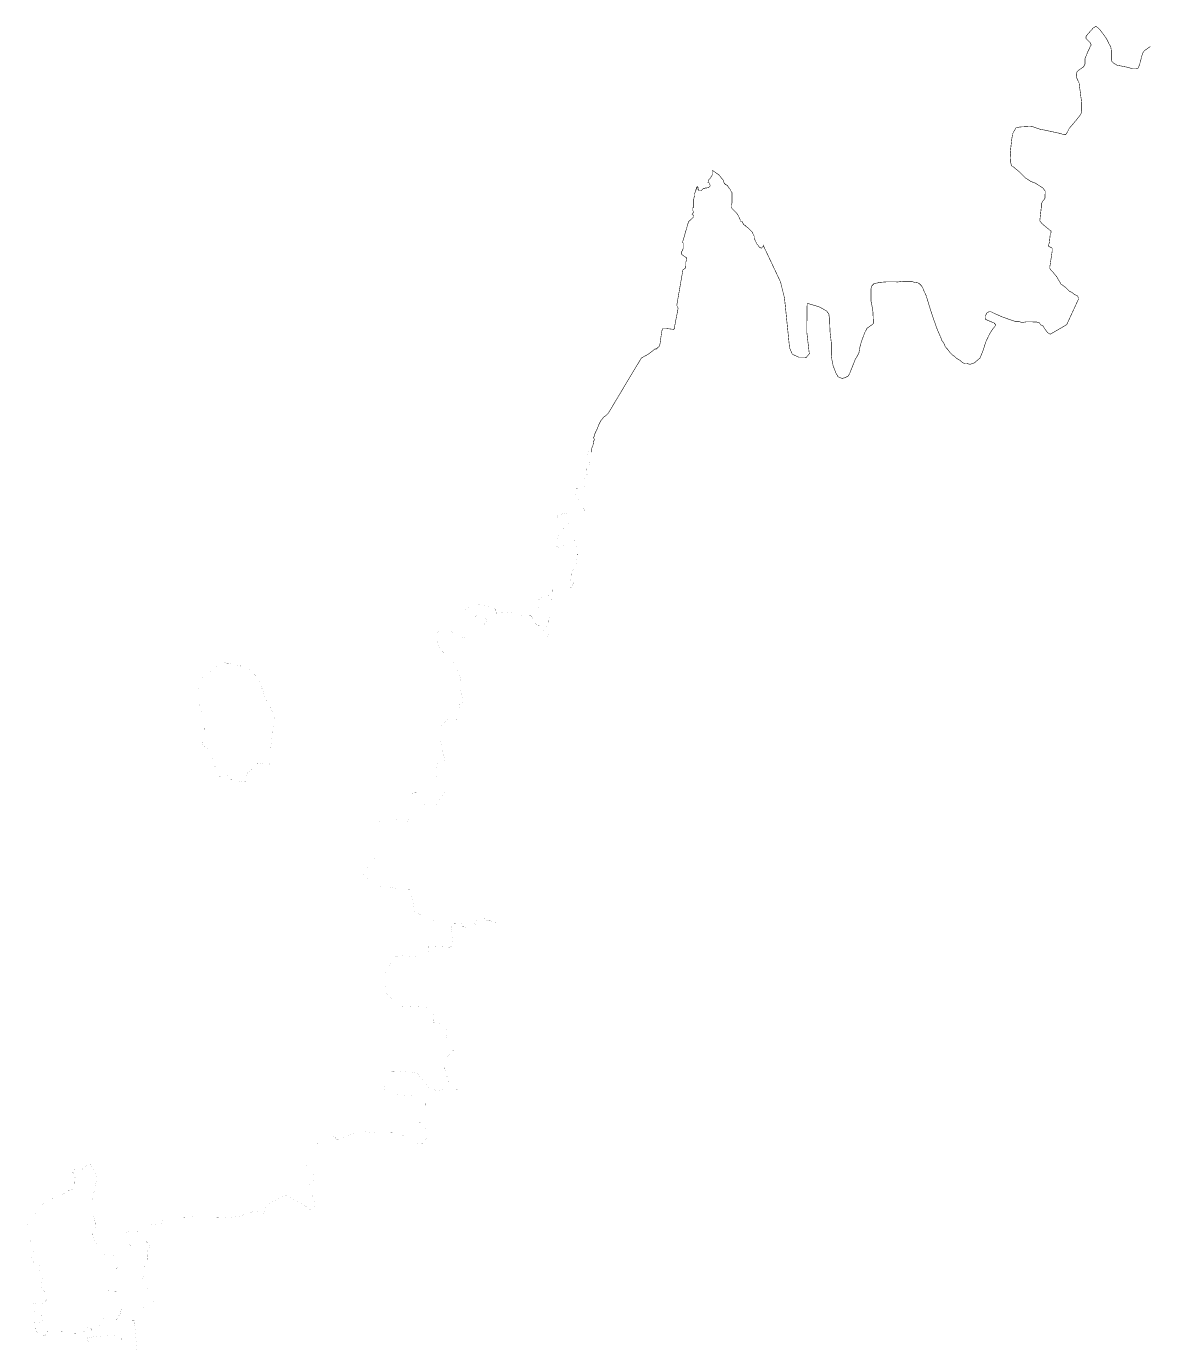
# Model space of a CAD drawing. Header units: metres. Extents: x 264643 to 276801, y 2090546 to 2143845.
# Drawn here: x 270354 to 276668, y 2124870 to 2132264 of the extents above; entities that cross this region are included whole.
import ezdxf

# ---------------------------------------------------------------- set-up
doc = ezdxf.new("R2010")
doc.units = ezdxf.units.M
doc.layers.add('HAZARDS LINE', color=1, linetype='Continuous')

msp = doc.modelspace()

# ---------------------------------------------------------------- linework, layer by layer
at = {"layer": 'HAZARDS LINE', "lineweight": 0, "const_width": 2.98}
msp.add_lwpolyline([(273526, 2129871.5), (273526.9, 2129879.4), (273531.1, 2129899.3), (273535.2, 2129907.2), (273539.5, 2129927), (273539.6, 2129935), (273543.6, 2129938.9), (273543.6, 2129942.9), (273539.8, 2129954.9), (273543.9, 2129962.8), (273548.1, 2129978.6), (273556.2, 2129994.5), (273564.4, 2130014.2), (273568.6, 2130026.1), (273580.8, 2130049.8), (273584.8, 2130053.8), (273597, 2130069.5), (273609, 2130077.3), (273621.1, 2130089.1), (273633.3, 2130108.9), (273739, 2130286.5), (273808.1, 2130401), (273844.1, 2130420.5), (273860.2, 2130432.2), (273884.3, 2130451.8), (273892.3, 2130451.7), (273908.4, 2130467.4), (273912.5, 2130479.3), (273921.3, 2130542.8), (273925.5, 2130562.7), (273929.6, 2130566.6), (273949.4, 2130566.3), (273989.2, 2130561.9), (273993.2, 2130565.8), (273993.2, 2130569.8), (274006, 2130637.2), (274014.6, 2130680.9), (274006.8, 2130696.9), (274041.2, 2130895.4), (274057.2, 2130907.1), (274057.6, 2130939), (274061.8, 2130950.9), (274061.9, 2130962.8), (274058, 2130966.8), (274050.1, 2130970.9), (274034.3, 2130983), (274034.5, 2130999), (274038.6, 2131002.9), (274038.6, 2131006.9), (274042.7, 2131014.8), (274043.1, 2131046.6), (274039.2, 2131050.6), (274072.5, 2131165.6), (274076.5, 2131169.5), (274076.6, 2131173.5), (274080.5, 2131173.4), (274092.6, 2131185.2), (274096.6, 2131189.1), (274100.7, 2131193.1), (274100.8, 2131201), (274096.9, 2131205.1), (274096.9, 2131209), (274092.9, 2131209.1), (274097, 2131213), (274101, 2131220.9), (274101.1, 2131224.9), (274097.2, 2131228.9), (274097.4, 2131244.8), (274101.4, 2131248.8), (274102, 2131292.5), (274106.2, 2131312.4), (274106.3, 2131324.3), (274110.4, 2131332.2), (274110.5, 2131336.2), (274114.5, 2131344.1), (274114.6, 2131348.1), (274118.6, 2131352), (274118.7, 2131359.9), (274122.8, 2131363.9), (274122.7, 2131359.9), (274126.7, 2131359.8), (274126.5, 2131347.9), (274130.5, 2131343.9), (274130.4, 2131339.9), (274142.3, 2131339.8), (274154.4, 2131351.5), (274158.4, 2131351.5), (274166.4, 2131355.4), (274174.4, 2131355.3), (274182.4, 2131359.1), (274186.3, 2131359.1), (274190.4, 2131363), (274194.4, 2131366.9), (274194.5, 2131370.9), (274186.7, 2131386.9), (274182.7, 2131387), (274182.8, 2131391), (274186.9, 2131402.8), (274190.9, 2131406.8), (274195, 2131410.7), (274207.1, 2131430.4), (274207.5, 2131454.3), (274242.9, 2131430), (274262.5, 2131405.9), (274266.5, 2131401.8), (274270.3, 2131389.8), (274274.2, 2131381.8), (274282, 2131373.8), (274286, 2131373.7), (274289.9, 2131369.7), (274293.8, 2131365.7), (274301.6, 2131353.6), (274305.6, 2131349.6), (274313.3, 2131333.6), (274317.2, 2131329.6), (274316.5, 2131269.9), (274312.4, 2131262), (274312.3, 2131250), (274316.1, 2131242), (274331.8, 2131225.9), (274339.7, 2131217.9), (274343.6, 2131213.8), (274351.4, 2131201.8), (274363, 2131177.8), (274362.9, 2131169.8), (274370.9, 2131169.7), (274374.8, 2131165.7), (274382.6, 2131149.7), (274390.5, 2131145.6), (274394.4, 2131141.6), (274414.1, 2131125.4), (274421.9, 2131117.3), (274425.9, 2131113.3), (274429.8, 2131109.3), (274433.7, 2131101.3), (274437.5, 2131093.3), (274441.4, 2131085.3), (274441.3, 2131073.3), (274449, 2131057.3), (274452.9, 2131049.3), (274456.8, 2131041.3), (274460.7, 2131037.3), (274472.4, 2131021.2), (274476.4, 2131021.1), (274480.3, 2131017.1), (274484.4, 2131021), (274492.4, 2131028.9), (274492.5, 2131032.9), (274508, 2131000.8), (274589.3, 2130828.7), (274612, 2130736.9), (274640.3, 2130458), (274655.7, 2130422), (274691.3, 2130405.7), (274735.1, 2130405.1), (274751.2, 2130424.8), (274736.9, 2130548.3), (274738.9, 2130703.5), (274742.9, 2130707.4), (274770.6, 2130699.1), (274810.3, 2130686.6), (274845.8, 2130666.3), (274853.7, 2130658.2), (274861.5, 2130646.2), (274861.4, 2130638.2), (274865.2, 2130626.2), (274865, 2130614.3), (274868.1, 2130542.7), (274875.3, 2130482.9), (274874.5, 2130423.2), (274878.1, 2130391.3), (274881.8, 2130371.4), (274885.6, 2130355.4), (274893.3, 2130335.4), (274901, 2130315.4), (274908.8, 2130303.4), (274912.7, 2130295.4), (274920.6, 2130291.3), (274932.5, 2130287.2), (274940.4, 2130287.1), (274952.4, 2130290.9), (274968.4, 2130298.7), (274976.5, 2130310.5), (275009.4, 2130393.6), (275021.6, 2130413.4), (275029.8, 2130429.2), (275034.1, 2130457), (275042.5, 2130488.7), (275050.7, 2130512.5), (275063.1, 2130544.1), (275075.3, 2130567.9), (275091.4, 2130579.6), (275103.4, 2130587.4), (275111.4, 2130595.2), (275108.3, 2130662.9), (275100.9, 2130706.8), (275097.2, 2130722.7), (275098, 2130790.4), (275102.2, 2130806.2), (275114.3, 2130818), (275146.2, 2130825.6), (275190, 2130829), (275249.7, 2130828.2), (275281.6, 2130831.8), (275329.3, 2130831.2), (275337.2, 2130827.1), (275361, 2130822.8), (275368.9, 2130818.7), (275380.7, 2130806.7), (275388.5, 2130794.6), (275396.2, 2130774.6), (275407.8, 2130750.6), (275434.5, 2130662.7), (275438.4, 2130650.7), (275469.1, 2130562.8), (275488.4, 2130518.8), (275496.1, 2130498.8), (275507.8, 2130482.7), (275515.5, 2130462.7), (275527.3, 2130450.7), (275539, 2130434.6), (275554.7, 2130418.5), (275566.6, 2130410.4), (275578.4, 2130398.3), (275594.2, 2130390.1), (275613.8, 2130374), (275625.7, 2130369.8), (275637.7, 2130369.7), (275653.5, 2130365.5), (275677.5, 2130373.1), (275709.7, 2130400.6), (275726.1, 2130440.2), (275742.7, 2130491.7), (275763.1, 2130535.2), (275783.4, 2130566.7), (275791.5, 2130574.6), (275795.5, 2130582.5), (275795.6, 2130590.5), (275787.8, 2130598.5), (275756.1, 2130610.9), (275740.3, 2130619), (275740.6, 2130638.9), (275748.7, 2130654.7), (275756.7, 2130658.6), (275760.8, 2130662.5), (275768.7, 2130662.4), (275792.4, 2130650.2), (275839.9, 2130629.7), (275911.2, 2130604.9), (275931.1, 2130604.6), (275946.9, 2130600.5), (275970.8, 2130604.1), (276026.5, 2130603.4), (276042.4, 2130599.2), (276050.2, 2130587.2), (276062.1, 2130583.1), (276077.7, 2130559), (276089.4, 2130542.9), (276097.3, 2130538.9), (276105.2, 2130534.8), (276185.4, 2130581.5), (276197.4, 2130589.3), (276230.2, 2130660.5), (276262.9, 2130731.7), (276263, 2130739.7), (276255.2, 2130751.7), (276243.3, 2130755.8), (276227.6, 2130768), (276211.7, 2130776.1), (276192.1, 2130796.3), (276164.5, 2130816.5), (276141.2, 2130856.6), (276121.6, 2130880.7), (276105.9, 2130896.8), (276102, 2130904.8), (276102.1, 2130912.8), (276115.2, 2131000.2), (276115.4, 2131016.1), (276111.4, 2131020.1), (276103.5, 2131024.2), (276095.6, 2131028.3), (276095.7, 2131036.2), (276099.9, 2131052.1), (276104.4, 2131095.8), (276108.5, 2131103.7), (276108.7, 2131115.6), (276100.8, 2131119.7), (276057.5, 2131156.1), (276045.7, 2131172.1), (276054.7, 2131251.6), (276054.9, 2131267.5), (276059, 2131275.4), (276059.1, 2131279.4), (276067.1, 2131287.3), (276075.2, 2131299.1), (276075.7, 2131338.9), (276064, 2131354.9), (276020.6, 2131383.3), (275996.8, 2131391.6), (275985, 2131399.7), (275965.3, 2131411.9), (275949.6, 2131428), (275933.9, 2131444.1), (275894.5, 2131476.5), (275886.6, 2131480.6), (275882.8, 2131496.5), (275879.6, 2131552.3), (275888.5, 2131631.7), (275892.9, 2131659.5), (275901, 2131675.3), (275913.2, 2131695.1), (275937.1, 2131698.7), (276000.8, 2131701.9), (276048.3, 2131685.4), (276072.2, 2131681.1), (276151.5, 2131664.2), (276167.4, 2131660), (276175.3, 2131655.9), (276191.2, 2131655.7), (276199.3, 2131667.5), (276211.5, 2131691.3), (276251.9, 2131738.5), (276276.2, 2131770), (276280.4, 2131785.9), (276281, 2131833.6), (276270.1, 2131917.3), (276266.5, 2131945.2), (276254.9, 2131969.2), (276251.1, 2131985.2), (276251.2, 2131997.1), (276255.4, 2132009), (276263.4, 2132016.9), (276291.5, 2132036.4), (276299.7, 2132052.2), (276300.1, 2132084), (276316.5, 2132123.6), (276324.7, 2132139.4), (276328.8, 2132151.3), (276332.8, 2132155.2), (276332.9, 2132163.2), (276329.1, 2132171.2), (276325.1, 2132175.2), (276305.5, 2132195.4), (276305.6, 2132207.3), (276317.8, 2132223.1), (276346, 2132254.5), (276358.1, 2132262.3), (276362, 2132262.3), (276370, 2132258.2), (276385.7, 2132242.1), (276420.8, 2132193.9), (276436.3, 2132161.9), (276444.1, 2132149.8), (276447.8, 2132125.9), (276447.2, 2132074.2), (276451, 2132066.2), (276458.9, 2132058.1), (276478.6, 2132045.9), (276542.1, 2132033.2), (276565.9, 2132024.9), (276585.8, 2132024.7), (276597.7, 2132028.5), (276606, 2132048.3), (276622.7, 2132111.7), (276630.8, 2132123.6), (276638.8, 2132131.4), (276650.9, 2132139.2), (276666.9, 2132150.9)], dxfattribs=at)
at = {"layer": 'HAZARDS LINE', "lineweight": 18, "const_width": 0.134}
for points in [[(270979.8, 2124763.5), (270962.9, 2124970.8), (270963, 2124978.8), (270963.2, 2124986.7), (270963.2, 2124990.7), (270959.3, 2124994.8), (270951.3, 2124994.9), (270947.3, 2124994.9), (270947.5, 2125002.9), (270947.6, 2125010.9), (270947.8, 2125022.8), (270947.9, 2125030.8), (270951.9, 2125030.7), (270955.9, 2125034.6), (270955.8, 2125030.7), (270959.8, 2125030.6), (270963.8, 2125030.5), (270980, 2125046.2), (271000.1, 2125061.9), (271008.1, 2125065.7), (271012.1, 2125069.7), (271020.1, 2125069.5), (271024.1, 2125069.5), (271032, 2125065.4), (271048, 2125069.1), (271060, 2125072.9), (271064, 2125076.9), (271068, 2125076.8), (271072.2, 2125088.7), (271072.2, 2125092.7), (271064.7, 2125120.7), (271060.9, 2125132.7), (271057, 2125144.7), (271053.2, 2125156.7), (271049.3, 2125160.7), (271045.5, 2125168.7), (271037.5, 2125172.8), (271025.7, 2125181), (271017.8, 2125185.1), (271009.9, 2125189.2), (271005.9, 2125189.2), (271002, 2125193.3), (271002.1, 2125197.3), (271006.3, 2125217.1), (271010.8, 2125248.9), (271015.2, 2125280.7), (271015.4, 2125292.6), (271019.5, 2125300.5), (271023.5, 2125304.5), (271031.5, 2125304.4), (271031.6, 2125308.3), (271035.6, 2125312.3), (271036, 2125336.1), (271036.2, 2125352.1), (271032.3, 2125360.1), (271032.6, 2125376), (271036.7, 2125387.9), (271040.9, 2125399.8), (271045, 2125407.7), (271045, 2125411.7), (271041.2, 2125423.7), (271033.4, 2125431.8), (271025.5, 2125439.8), (271021.5, 2125439.9), (271017.6, 2125440), (271013.6, 2125440), (271005.5, 2125432.2), (270989.5, 2125424.4), (270977.4, 2125416.7), (270965.4, 2125412.8), (270953.4, 2125409), (270949.4, 2125409.1), (270945.4, 2125409.2), (270937.6, 2125417.2), (270925.8, 2125425.4), (270921.8, 2125429.4), (270910, 2125437.6), (270906.1, 2125441.6), (270902.2, 2125445.6), (270898.4, 2125457.6), (270898.5, 2125465.6), (270898.7, 2125481.5), (270902.8, 2125485.4), (270902.8, 2125489.4), (270910.8, 2125489.3), (270926.8, 2125493.1), (271010.4, 2125495.8), (271022.4, 2125495.6), (271034.4, 2125499.5), (271042.3, 2125499.3), (271046.4, 2125503.3), (271050.3, 2125503.2), (271050.5, 2125511.2), (271058.8, 2125534.9), (271062.8, 2125534.9), (271118.5, 2125538), (271122.5, 2125538), (271119, 2125569.9), (271119.1, 2125573.9), (271127, 2125573.8), (271146.9, 2125573.5), (271266.4, 2125575.7), (271318.2, 2125578.9), (271338.1, 2125578.6), (271358.1, 2125578.4), (271385.9, 2125577.9), (271409.7, 2125573.6), (271433.6, 2125573.3), (271465.5, 2125572.8), (271517.3, 2125576), (271557.2, 2125579.4), (271561.2, 2125583.4), (271569.2, 2125587.2), (271573.3, 2125591.1), (271581.3, 2125595), (271593.3, 2125598.8), (271617.2, 2125602.4), (271629.2, 2125606.3), (271645.2, 2125606), (271653.1, 2125605.9), (271657, 2125601.9), (271657, 2125597.9), (271660.9, 2125593.8), (271664.8, 2125589.8), (271668.7, 2125581.8), (271672.6, 2125577.7), (271676.5, 2125573.7), (271680.5, 2125573.6), (271680.6, 2125577.6), (271684.7, 2125585.5), (271693.2, 2125621.2), (271697.3, 2125629.2), (271705.4, 2125641), (271713.5, 2125648.8), (271797.8, 2125695.4), (271805.7, 2125695.3), (271813.8, 2125699.1), (271817.7, 2125699.1), (271821.7, 2125699), (271825.6, 2125695), (271833.5, 2125686.9), (271900.6, 2125650.1), (271912.5, 2125641.9), (271924.3, 2125633.8), (271932.2, 2125629.7), (271940, 2125621.6), (271951.9, 2125617.5), (271955.9, 2125617.4), (271968, 2125629.2), (271980.2, 2125644.9), (271980.3, 2125648.9), (271961, 2125693), (271937.8, 2125741.1), (271933.9, 2125745.2), (271937.9, 2125749.1), (271974.4, 2125792.4), (271974.5, 2125796.4), (271966.7, 2125812.4), (271959.1, 2125836.4), (271947.3, 2125848.5), (271935.5, 2125856.7), (271931.6, 2125860.7), (271927.7, 2125864.7), (271919.9, 2125876.8), (271920.1, 2125892.7), (271920.4, 2125912.6), (271924.5, 2125920.5), (271928.6, 2125928.4), (271969, 2125967.7), (272009.4, 2126010.9), (272013.5, 2126014.8), (272021.5, 2126018.7), (272025.5, 2126022.6), (272033.6, 2126030.5), (272045.6, 2126034.3), (272049.6, 2126034.2), (272057.6, 2126038.1), (272061.6, 2126038), (272069.6, 2126037.9), (272073.5, 2126033.9), (272077.4, 2126029.8), (272081.4, 2126029.8), (272089.2, 2126021.7), (272093.2, 2126017.6), (272097, 2126009.6), (272105, 2126009.5), (272125.1, 2126021.2), (272145, 2126024.8), (272157.1, 2126032.6), (272169.1, 2126036.4), (272189.1, 2126044.1), (272197.1, 2126048), (272213.1, 2126051.7), (272221.1, 2126055.6), (272237.1, 2126055.4), (272249, 2126055.2), (272316.6, 2126050.2), (272368.4, 2126049.5), (272372.4, 2126049.4), (272384.3, 2126049.2), (272432.1, 2126048.5), (272440, 2126048.4), (272444, 2126044.4), (272467.7, 2126036.1), (272507.3, 2126015.6), (272550.6, 2125987.1), (272554.6, 2125983), (272562.5, 2125982.9), (272566.5, 2125982.8), (272574.5, 2125986.7), (272582.6, 2125994.6), (272607, 2126030), (272611.1, 2126034), (272615.2, 2126041.9), (272615.2, 2126045.9), (272615.3, 2126053.8), (272615.4, 2126057.8), (272603.6, 2126069.9), (272580, 2126090.2), (272560.4, 2126110.4), (272556.4, 2126110.4), (272556.5, 2126118.4), (272556.6, 2126122.4), (272564.7, 2126134.2), (272568.8, 2126142.1), (272576.9, 2126146), (272588.9, 2126149.8), (272592.8, 2126149.7), (272593, 2126157.7), (272593.8, 2126217.4), (272593.9, 2126221.4), (272593.9, 2126225.4), (272590, 2126229.4), (272590.1, 2126233.4), (272590.1, 2126237.4), (272590.2, 2126241.4), (272594.3, 2126249.3), (272594.4, 2126253.2), (272590.4, 2126253.3), (272586.5, 2126257.3), (272522.8, 2126258.3), (272403.4, 2126264), (272383.5, 2126268.3), (272375.6, 2126268.4), (272375.6, 2126272.4), (272367.9, 2126288.4), (272364.3, 2126316.4), (272364.8, 2126348.2), (272365, 2126360.2), (272369.1, 2126372), (272373.2, 2126379.9), (272377.3, 2126387.8), (272389.3, 2126391.7), (272405.3, 2126395.4), (272429.2, 2126395.1), (272504.8, 2126390), (272524.7, 2126389.7), (272540.5, 2126385.5), (272544.5, 2126385.4), (272552.4, 2126381.3), (272583.6, 2126337), (272611, 2126304.8), (272626.8, 2126296.6), (272638.7, 2126292.4), (272650.6, 2126288.3), (272666.5, 2126288), (272702.4, 2126291.5), (272734.3, 2126291), (272774.1, 2126290.4), (272770.3, 2126306.4), (272758.4, 2126306.6), (272734.8, 2126326.9), (272727, 2126334.9), (272723, 2126339), (272723.1, 2126346.9), (272719.3, 2126359), (272715.5, 2126367), (272711.6, 2126375), (272707.9, 2126395), (272704.1, 2126407), (272704.8, 2126454.7), (272709, 2126466.6), (272717.1, 2126478.5), (272725.1, 2126482.3), (272729.2, 2126490.2), (272741.3, 2126502), (272753.5, 2126513.8), (272757.5, 2126517.7), (272761.5, 2126521.6), (272761.6, 2126525.6), (272761.7, 2126533.6), (272757.8, 2126537.6), (272753.9, 2126545.6), (272742, 2126549.8), (272726.2, 2126558), (272718.3, 2126562.1), (272714.3, 2126562.1), (272710.4, 2126566.2), (272710.5, 2126570.2), (272710.5, 2126574.1), (272715, 2126605.9), (272715.2, 2126617.9), (272711.4, 2126629.9), (272711.5, 2126641.8), (272707.7, 2126649.9), (272703.8, 2126657.9), (272699.9, 2126661.9), (272691.9, 2126662), (272687.9, 2126662.1), (272684, 2126662.1), (272680, 2126662.2), (272668.1, 2126666.4), (272656.1, 2126666.5), (272644.2, 2126666.7), (272640.3, 2126670.7), (272640.5, 2126682.7), (272637.2, 2126734.5), (272633.4, 2126742.5), (272629.4, 2126746.6), (272593.7, 2126755.1), (272446.5, 2126761.2), (272438.6, 2126765.3), (272422.8, 2126777.5), (272395.5, 2126813.7), (272379.7, 2126825.9), (272372.4, 2126865.8), (272361, 2126905.8), (272357.1, 2126913.8), (272357.3, 2126921.8), (272365.5, 2126941.6), (272414.5, 2127024.5), (272426.6, 2127036.3), (272434.6, 2127040.2), (272454.6, 2127043.8), (272558.1, 2127038.3), (272609.8, 2127037.6), (272613.8, 2127037.5), (272613.8, 2127041.5), (272614, 2127049.5), (272610.6, 2127089.4), (272610.6, 2127093.3), (272610.7, 2127097.3), (272614.7, 2127097.3), (272618.6, 2127097.2), (272730.1, 2127091.6), (272738.1, 2127095.5), (272742.1, 2127095.4), (272746.6, 2127135.2), (272739.5, 2127195), (272739.7, 2127206.9), (272747.7, 2127206.8), (272763.6, 2127206.6), (272783.5, 2127206.3), (272811.4, 2127205.9), (272827.2, 2127201.7), (272843.2, 2127201.4), (272847.1, 2127201.4), (272851.2, 2127205.3), (272855.2, 2127205.3), (272859.1, 2127205.2), (272863.2, 2127209.1), (272867.2, 2127209.1), (272871.2, 2127213), (272875.2, 2127216.9), (272887.4, 2127232.7), (272891.4, 2127232.6), (272891.5, 2127236.6), (272895.4, 2127236.5), (272899.5, 2127240.4), (272907.4, 2127240.3), (272919.4, 2127240.2), (272931.4, 2127244), (272935.4, 2127243.9), (272939.3, 2127243.8), (272947.2, 2127239.8), (272951.2, 2127239.7), (272959.2, 2127239.6), (272967.1, 2127235.5), (272986.9, 2127227.2), (272986.9, 2127231.2), (272987, 2127235.2), (272987.1, 2127239.2), (272971.2, 2127243.4), (272959.3, 2127247.5), (272951.4, 2127251.6), (272947.4, 2127251.7), (272943.4, 2127251.8), (272931.6, 2127255.9), (272923.5, 2127252), (272903.6, 2127252.3), (272891.7, 2127252.5), (272887.6, 2127248.6), (272883.6, 2127244.7), (272879.5, 2127236.8), (272867.4, 2127225), (272863.4, 2127225), (272863.4, 2127221.1), (272859.4, 2127221.1), (272855.4, 2127221.2), (272835.5, 2127221.5), (272819.6, 2127221.7), (272811.6, 2127221.8), (272803.6, 2127221.9), (272783.8, 2127226.2), (272744, 2127226.8), (272728.1, 2127227), (272720.1, 2127227.1), (272696.2, 2127227.5), (272692.2, 2127227.5), (272684.3, 2127231.6), (272668.4, 2127231.9), (272660.5, 2127236), (272656.5, 2127236), (272620.9, 2127252.5), (272613, 2127256.6), (272589.3, 2127268.9), (272573.4, 2127273.1), (272569.4, 2127273.2), (272545.7, 2127285.4), (272537.8, 2127289.5), (272533.9, 2127289.6), (272530.2, 2127313.6), (272526.4, 2127325.6), (272526.6, 2127337.5), (272519, 2127365.5), (272515.3, 2127381.5), (272515.3, 2127385.5), (272515.4, 2127389.4), (272515.5, 2127393.4), (272519.4, 2127393.4), (272523.5, 2127397.3), (272527.5, 2127397.2), (272527.5, 2127401.2), (272531.6, 2127405.1), (272531.6, 2127409.1), (272531.7, 2127413.1), (272531.7, 2127417.1), (272527.8, 2127417.1), (272507.8, 2127417.4), (272503.9, 2127417.5), (272491.9, 2127417.7), (272468, 2127418), (272436.2, 2127418.5), (272432.2, 2127418.5), (272432.3, 2127422.5), (272396.5, 2127427), (272392.5, 2127427.1), (272384.5, 2127427.2), (272380.6, 2127427.3), (272348.8, 2127431.7), (272344.8, 2127431.8), (272321, 2127440.1), (272317, 2127440.1), (272305.2, 2127444.3), (272301.2, 2127444.3), (272297.2, 2127444.4), (272293.2, 2127444.5), (272293.3, 2127448.4), (272289.3, 2127448.5), (272285.3, 2127448.6), (272285.4, 2127452.5), (272281.4, 2127452.6), (272281.4, 2127456.6), (272277.5, 2127456.6), (272277.5, 2127460.6), (272277.6, 2127464.6), (272273.6, 2127464.7), (272273.7, 2127468.6), (272269.7, 2127468.7), (272269.7, 2127472.7), (272269.8, 2127476.7), (272265.9, 2127484.7), (272261.9, 2127484.7), (272262, 2127488.7), (272258, 2127488.8), (272258.1, 2127492.8), (272254.1, 2127492.8), (272254.2, 2127496.8), (272250.2, 2127496.9), (272250.2, 2127500.8), (272246.3, 2127504.9), (272246.4, 2127508.9), (272246.4, 2127512.8), (272250.5, 2127520.8), (272250.6, 2127524.7), (272250.6, 2127528.7), (272254.6, 2127528.7), (272258.7, 2127532.6), (272262.7, 2127536.5), (272266.7, 2127536.4), (272286.7, 2127540.1), (272290.7, 2127544.1), (272294.7, 2127544), (272298.7, 2127547.9), (272298.8, 2127551.9), (272302.8, 2127551.8), (272302.8, 2127555.8), (272302.9, 2127563.8), (272303, 2127567.8), (272303, 2127571.8), (272307, 2127571.7), (272303.1, 2127575.7), (272303.2, 2127579.7), (272303.2, 2127583.7), (272307.3, 2127587.6), (272307.4, 2127595.6), (272315.5, 2127607.4), (272315.6, 2127611.4), (272315.6, 2127615.4), (272311.6, 2127615.4), (272311.7, 2127619.4), (272311.8, 2127623.4), (272311.8, 2127627.4), (272316.3, 2127663.2), (272316.4, 2127667.1), (272316.4, 2127671.1), (272324.7, 2127690.9), (272324.8, 2127694.9), (272324.9, 2127702.9), (272324.9, 2127706.8), (272325, 2127710.8), (272325, 2127714.8), (272325.2, 2127726.8), (272333.8, 2127770.4), (272333.9, 2127778.4), (272334.2, 2127798.3), (272338.3, 2127802.2), (272338.3, 2127806.2), (272342.3, 2127806.2), (272346.3, 2127810.1), (272350.4, 2127814), (272354.4, 2127813.9), (272358.4, 2127817.9), (272362.4, 2127821.8), (272366.4, 2127821.7), (272370.4, 2127821.7), (272374.4, 2127821.6), (272382.3, 2127821.5), (272433.9, 2127808.8), (272437.9, 2127808.7), (272441.8, 2127804.7), (272445.8, 2127804.6), (272453.7, 2127800.5), (272465.7, 2127800.4), (272469.6, 2127800.3), (272469.6, 2127796.3), (272473.6, 2127796.3), (272489.5, 2127796), (272497.5, 2127799.9), (272505.8, 2127819.7), (272519.5, 2127943), (272519.6, 2127950.9), (272523.7, 2127958.8), (272527.7, 2127958.8), (272531.7, 2127958.7), (272551.6, 2127958.4), (272555.6, 2127958.4), (272559.5, 2127954.3), (272563.4, 2127950.3), (272559, 2127918.5), (272558.9, 2127914.5), (272562.8, 2127910.5), (272566.8, 2127906.4), (272578.6, 2127898.3), (272582.5, 2127894.2), (272602.4, 2127890), (272622.3, 2127889.7), (272634.2, 2127889.5), (272638.2, 2127889.4), (272642.1, 2127885.4), (272646.1, 2127885.3), (272650.1, 2127885.3), (272654.1, 2127885.2), (272658.1, 2127889.2), (272682.6, 2127932.6), (272711.1, 2127972), (272711.1, 2127976), (272715.2, 2127983.9), (272711.3, 2127987.9), (272711.4, 2127995.9), (272707.6, 2128003.9), (272699.7, 2128008), (272683.8, 2128012.2), (272675.8, 2128012.4), (272667.9, 2128012.5), (272667.9, 2128016.5), (272663.9, 2128016.5), (272660.1, 2128028.5), (272660.2, 2128036.5), (272656.8, 2128076.4), (272657, 2128088.3), (272657.2, 2128100.2), (272661.6, 2128128.1), (272665.6, 2128132), (272669.6, 2128131.9), (272677.6, 2128135.8), (272689.6, 2128135.6), (272693.6, 2128135.6), (272705.6, 2128139.4), (272709.5, 2128139.3), (272709.6, 2128143.3), (272709.6, 2128147.3), (272709.7, 2128151.3), (272698, 2128167.4), (272694.1, 2128175.4), (272690.4, 2128191.4), (272686.7, 2128211.3), (272679.3, 2128251.3), (272675.4, 2128255.3), (272679.4, 2128259.2), (272683.5, 2128263.1), (272687.5, 2128263.1), (272687.5, 2128267.1), (272688, 2128298.9), (272684.4, 2128326.9), (272688.6, 2128338.7), (272692.6, 2128342.7), (272696.7, 2128350.6), (272720.9, 2128370.1), (272724.9, 2128370.1), (272728.9, 2128374), (272736.9, 2128373.9), (272744.8, 2128373.8), (272748.8, 2128373.7), (272752.8, 2128373.6), (272760.7, 2128369.5), (272768.6, 2128369.4), (272772.7, 2128373.4), (272776.7, 2128373.3), (272780.7, 2128377.2), (272784.7, 2128381.1), (272788.9, 2128393), (272792.9, 2128397), (272793.1, 2128404.9), (272793.2, 2128412.9), (272793.2, 2128416.9), (272793.3, 2128420.8), (272793.3, 2128424.8), (272785.7, 2128444.9), (272785.7, 2128448.8), (272785.8, 2128452.8), (272789.8, 2128452.8), (272793.8, 2128456.7), (272805.9, 2128464.5), (272809.9, 2128468.4), (272810, 2128472.4), (272810.1, 2128480.3), (272798.5, 2128508.4), (272794.7, 2128520.4), (272794.8, 2128524.4), (272794.9, 2128532.3), (272791, 2128536.4), (272795.2, 2128548.3), (272795.5, 2128572.1), (272795.6, 2128580.1), (272788.2, 2128616.1), (272780.4, 2128632.1), (272772.8, 2128652.1), (272769, 2128668.1), (272765.2, 2128676.1), (272761.3, 2128684.2), (272757.4, 2128688.2), (272757.4, 2128692.2), (272753.5, 2128692.2), (272745.6, 2128696.3), (272737.6, 2128700.4), (272733.7, 2128704.5), (272725.9, 2128712.6), (272718, 2128720.6), (272714.1, 2128724.7), (272710.2, 2128732.7), (272698.5, 2128744.8), (272694.6, 2128748.9), (272686.7, 2128756.9), (272678.9, 2128765), (272675, 2128773), (272663.5, 2128801.1), (272659.7, 2128813.1), (272659.8, 2128825), (272659.9, 2128833), (272660.1, 2128844.9), (272660.2, 2128852.9), (272664.3, 2128856.8), (272664.3, 2128860.8), (272672.4, 2128864.7), (272712.2, 2128864.1), (272724.1, 2128863.9), (272736.1, 2128863.7), (272740, 2128863.7), (272747.9, 2128859.6), (272783.4, 2128831.2), (272791.3, 2128827.1), (272815.2, 2128830.7), (272831.2, 2128834.5), (272835.2, 2128834.4), (272839.2, 2128838.3), (272839.5, 2128858.3), (272839.6, 2128862.2), (272843.6, 2128866.2), (272851.6, 2128866), (272859.5, 2128865.9), (272863.5, 2128865.9), (272867.5, 2128869.8), (272875.9, 2128893.6), (272879.8, 2128893.5), (272883.8, 2128889.5), (272883.8, 2128893.4), (272887.8, 2128893.4), (272891.8, 2128897.3), (272892, 2128905.3), (272895.9, 2128905.2), (272899.9, 2128905.2), (272900, 2128909.1), (272911.9, 2128905), (272919.8, 2128904.9), (272923.8, 2128904.8), (272927.8, 2128908.7), (272931.8, 2128908.7), (272935.8, 2128908.6), (272935.9, 2128912.6), (272939.8, 2128912.5), (272939.9, 2128916.5), (272940, 2128924.5), (272932.2, 2128936.5), (272920.5, 2128948.7), (272912.7, 2128960.7), (272908.8, 2128964.8), (272904.8, 2128964.8), (272896.8, 2128964.9), (272892.8, 2128965), (272888.8, 2128961.1), (272880.8, 2128961.2), (272880.8, 2128957.2), (272876.7, 2128953.3), (272876.7, 2128949.3), (272872.6, 2128945.4), (272868.7, 2128945.4), (272864.7, 2128945.5), (272860.7, 2128945.6), (272844.8, 2128949.8), (272836.9, 2128949.9), (272832.9, 2128953.9), (272825.1, 2128962), (272821.2, 2128966), (272817.2, 2128970.1), (272817.3, 2128974.1), (272817.4, 2128978.1), (272817.4, 2128982), (272821.5, 2128986), (272841.6, 2129001.6), (272861.8, 2129021.2), (272865.8, 2129021.2), (272873.7, 2129021), (272877.7, 2129021), (272885.7, 2129020.9), (272897.6, 2129016.7), (272945.2, 2129004.1), (272984.8, 2128991.5), (272988.8, 2128991.5), (272988.7, 2128987.5), (272988.7, 2128983.5), (272988.5, 2128975.5), (272988.5, 2128971.6), (272992.5, 2128971.5), (272992.4, 2128967.5), (273044.2, 2128970.8), (273064.2, 2128974.4), (273068.2, 2128974.4), (273111.8, 2128961.8), (273151.5, 2128953.3), (273159.4, 2128953.1), (273163.4, 2128953.1), (273175.4, 2128952.9), (273179.4, 2128952.8), (273187.3, 2128952.7), (273191.2, 2128948.7), (273195.2, 2128944.7), (273199, 2128936.6), (273206.8, 2128924.6), (273210.7, 2128916.5), (273210.6, 2128912.6), (273214.5, 2128908.5), (273218.5, 2128904.5), (273222.4, 2128900.4), (273226.4, 2128900.4), (273230.3, 2128900.3), (273234.3, 2128900.3), (273238.4, 2128904.2), (273242.4, 2128908.1), (273246.4, 2128908.1), (273250.3, 2128904), (273250, 2128884.1), (273261.6, 2128856.1), (273269.2, 2128832.1), (273285.2, 2128839.8), (273285.3, 2128843.8), (273277.8, 2128879.7), (273274.1, 2128895.7), (273274.1, 2128899.7), (273274.2, 2128903.7), (273278.2, 2128903.6), (273282.2, 2128907.5), (273282.3, 2128911.5), (273286.3, 2128915.4), (273286.5, 2128931.4), (273290.7, 2128943.3), (273286.8, 2128947.3), (273286.8, 2128951.3), (273278.9, 2128955.4), (273255.2, 2128963.7), (273243.3, 2128971.8), (273239.5, 2128979.8), (273231.6, 2128987.9), (273231.7, 2128995.9), (273224.2, 2129023.9), (273220.4, 2129039.9), (273220.5, 2129043.8), (273224.5, 2129043.8), (273228.5, 2129043.7), (273236.5, 2129047.6), (273252.6, 2129059.3), (273264.6, 2129067.1), (273268.6, 2129067), (273272.7, 2129071), (273276.6, 2129070.9), (273280.6, 2129070.8), (273284.6, 2129070.8), (273284.5, 2129066.8), (273288.5, 2129066.7), (273288.5, 2129062.8), (273292.4, 2129058.7), (273292.3, 2129050.8), (273296.3, 2129050.7), (273296.2, 2129046.7), (273300.1, 2129042.7), (273304.1, 2129042.6), (273308.1, 2129046.5), (273308.3, 2129054.5), (273308.7, 2129082.4), (273308.8, 2129090.3), (273308.8, 2129094.3), (273308.9, 2129098.3), (273309, 2129102.3), (273312.9, 2129102.2), (273313, 2129106.2), (273324.9, 2129106), (273328.9, 2129106), (273340.9, 2129109.8), (273348.9, 2129109.7), (273352.9, 2129109.6), (273364.8, 2129109.4), (273376.7, 2129105.3), (273384.7, 2129105.2), (273392.6, 2129105), (273396.6, 2129105), (273400.6, 2129104.9), (273404.6, 2129104.9), (273408.6, 2129108.8), (273416.7, 2129116.6), (273420.7, 2129120.6), (273420.8, 2129124.6), (273424.8, 2129128.5), (273424.9, 2129136.4), (273425, 2129140.4), (273421, 2129140.5), (273417, 2129140.5), (273413, 2129140.6), (273413.1, 2129144.6), (273409.2, 2129148.6), (273413.4, 2129164.5), (273413.8, 2129192.4), (273417.9, 2129200.3), (273422, 2129208.2), (273426, 2129212.1), (273430.1, 2129216), (273434.1, 2129219.9), (273438.2, 2129223.9), (273442.1, 2129223.8), (273442.3, 2129231.8), (273447.1, 2129291.4), (273447.2, 2129295.4), (273451.1, 2129295.4), (273451.3, 2129303.3), (273455.2, 2129303.3), (273455.3, 2129307.2), (273447.7, 2129335.2), (273440.1, 2129359.2), (273440.2, 2129363.2), (273436.3, 2129367.3), (273436.3, 2129371.2), (273436.4, 2129375.2), (273432.4, 2129375.3), (273432.5, 2129379.3), (273428.5, 2129379.3), (273424.5, 2129379.4), (273408.6, 2129383.6), (273404.7, 2129383.7), (273400.7, 2129383.7), (273396.6, 2129379.8), (273392.6, 2129375.9), (273388.6, 2129371.9), (273376.3, 2129352.2), (273372.3, 2129348.3), (273364.1, 2129336.5), (273360.1, 2129332.5), (273360, 2129328.5), (273352.1, 2129328.7), (273348.1, 2129328.7), (273344.2, 2129332.8), (273344.2, 2129336.7), (273340.3, 2129340.8), (273336.3, 2129340.8), (273332.4, 2129344.9), (273332.5, 2129348.9), (273332.5, 2129352.8), (273332.6, 2129360.8), (273332.8, 2129372.8), (273341.1, 2129392.5), (273345.2, 2129404.4), (273349.3, 2129412.3), (273349.4, 2129416.3), (273345.5, 2129420.4), (273345.5, 2129424.3), (273345.6, 2129428.3), (273349.6, 2129432.2), (273365.7, 2129440), (273373.7, 2129443.8), (273377.7, 2129443.8), (273385.6, 2129443.7), (273389.6, 2129443.6), (273397.6, 2129447.5), (273401.6, 2129447.4), (273401.7, 2129451.4), (273401.7, 2129455.4), (273401.8, 2129459.4), (273401.8, 2129463.3), (273401.9, 2129467.3), (273397.9, 2129467.4), (273398, 2129471.4), (273390, 2129471.5), (273358.1, 2129468), (273346.2, 2129468.1), (273342.2, 2129468.2), (273338.2, 2129468.3), (273338.3, 2129472.2), (273334.3, 2129476.3), (273334.4, 2129480.3), (273334.6, 2129496.2), (273338.8, 2129512.1), (273338.9, 2129516), (273342.9, 2129516), (273358.9, 2129523.7), (273374.9, 2129527.5), (273386.8, 2129527.3), (273398.8, 2129531.1), (273430.7, 2129530.6), (273438.7, 2129534.5), (273442.7, 2129534.4), (273446.7, 2129534.4), (273450.6, 2129530.3), (273454.5, 2129526.3), (273458.5, 2129526.2), (273458.4, 2129522.3), (273462.4, 2129522.2), (273466.4, 2129522.1), (273470.4, 2129522.1), (273478.4, 2129525.9), (273482.4, 2129525.9), (273486.4, 2129529.8), (273486.5, 2129533.8), (273486.5, 2129537.8), (273486.7, 2129545.7), (273486.7, 2129549.7), (273482.9, 2129557.7), (273475.1, 2129569.8), (273471.2, 2129577.8), (273463.4, 2129585.9), (273459.4, 2129589.9), (273459.6, 2129597.9), (273455.6, 2129602), (273451.8, 2129614), (273447.9, 2129618), (273440.1, 2129626.1), (273440.1, 2129630.1), (273436.2, 2129634.1), (273436.3, 2129642.1), (273436.5, 2129658), (273436.6, 2129662), (273440.7, 2129669.9), (273444.7, 2129669.8), (273448.7, 2129669.8), (273452.6, 2129669.7), (273464.5, 2129665.5), (273468.4, 2129661.5), (273472.4, 2129661.4), (273476.4, 2129661.4), (273496.8, 2129692.9), (273500.9, 2129700.9), (273500.9, 2129704.8), (273501, 2129708.8), (273497, 2129708.9), (273489.2, 2129717), (273485.3, 2129725), (273485.4, 2129729), (273485.4, 2129732.9), (273489.5, 2129736.9), (273493.5, 2129740.8), (273501.5, 2129740.7), (273501.5, 2129744.7), (273505.5, 2129744.6), (273505.6, 2129748.6), (273505.6, 2129752.6), (273497.8, 2129760.6), (273497.8, 2129764.6), (273497.9, 2129772.6), (273498.1, 2129784.5), (273498.2, 2129788.5), (273502.2, 2129788.5), (273502.2, 2129792.4), (273506.2, 2129792.4), (273510.2, 2129792.3), (273514.2, 2129796.2), (273514.3, 2129800.2), (273518.4, 2129808.1), (273518.4, 2129812.1), (273514.5, 2129816.1), (273514.6, 2129820.1), (273510.6, 2129820.2), (273506.7, 2129824.2), (273507.2, 2129860.1), (273511.3, 2129895.8)], [(270706.6, 2124867), (270698.8, 2124883.1), (270698.9, 2124887.1), (270699, 2124895), (270699.1, 2124899), (270703, 2124898.9), (270754.9, 2124906.2), (270882.4, 2124912.3), (270886.4, 2124912.2), (270890.3, 2124908.2), (270890.3, 2124904.2), (270890, 2124888.2), (270889.5, 2124852.4)]]:
    msp.add_lwpolyline(points, dxfattribs=at)
for points in [[(271463.3, 2128691.2), (271475.2, 2128687), (271483.1, 2128686.9), (271491.1, 2128686.8), (271518.9, 2128682.4), (271522.8, 2128678.4), (271534.8, 2128678.2), (271542.7, 2128674.1), (271550.6, 2128674), (271554.6, 2128673.9), (271558.5, 2128669.9), (271566.5, 2128669.8), (271570.4, 2128665.7), (271578.3, 2128661.6), (271586.3, 2128661.5), (271590.2, 2128657.5), (271594.2, 2128657.4), (271602.1, 2128653.3), (271606.1, 2128653.3), (271610.1, 2128653.2), (271610, 2128649.2), (271614, 2128649.2), (271617.9, 2128645.1), (271617.9, 2128641.1), (271625.7, 2128633.1), (271633.6, 2128629), (271633.5, 2128625), (271645.3, 2128612.9), (271649.2, 2128604.8), (271657, 2128596.8), (271657, 2128592.8), (271660.9, 2128592.7), (271660.9, 2128588.7), (271664.8, 2128584.7), (271668.6, 2128572.7), (271668.5, 2128564.7), (271676.2, 2128544.7), (271680.1, 2128540.7), (271691.5, 2128500.7), (271695.3, 2128492.7), (271699.2, 2128488.6), (271699.1, 2128480.6), (271703.1, 2128476.6), (271703, 2128472.6), (271702.9, 2128468.6), (271710.8, 2128460.6), (271710.7, 2128456.6), (271718.6, 2128448.5), (271722.4, 2128440.5), (271730.3, 2128432.4), (271730.2, 2128428.4), (271734, 2128416.4), (271741.7, 2128396.4), (271741.6, 2128392.4), (271749.3, 2128368.4), (271749.2, 2128364.4), (271753.2, 2128364.4), (271749.1, 2128360.4), (271749.1, 2128356.5), (271745.1, 2128356.5), (271745, 2128352.5), (271745, 2128348.6), (271744.9, 2128344.6), (271740.7, 2128328.7), (271740.5, 2128316.8), (271740.5, 2128312.8), (271740.4, 2128308.8), (271740.4, 2128304.8), (271736.4, 2128304.9), (271736.3, 2128300.9), (271736.3, 2128296.9), (271732.2, 2128293), (271732.1, 2128285), (271727.1, 2128213.4), (271723, 2128209.5), (271722.8, 2128193.6), (271722.7, 2128189.6), (271722.2, 2128149.8), (271721.8, 2128125.9), (271721.8, 2128121.9), (271717.7, 2128118), (271713.7, 2128118), (271697.8, 2128118.3), (271693.8, 2128118.3), (271689.9, 2128118.4), (271689.9, 2128122.4), (271685.9, 2128122.4), (271681.9, 2128122.5), (271662.1, 2128126.7), (271654.1, 2128126.9), (271650.2, 2128126.9), (271649.9, 2128111), (271645.9, 2128111), (271642, 2128111.1), (271638, 2128115.1), (271634.1, 2128115.2), (271630.1, 2128115.3), (271630, 2128111.3), (271626, 2128107.4), (271621.9, 2128099.5), (271621.8, 2128091.5), (271617.8, 2128091.5), (271617.7, 2128087.6), (271617.7, 2128083.6), (271597.6, 2128075.9), (271593.5, 2128064), (271589.2, 2128040.2), (271589, 2128028.2), (271584.9, 2128024.3), (271584.9, 2128020.3), (271580.9, 2128020.4), (271576.9, 2128020.5), (271545.1, 2128024.9), (271525.3, 2128029.2), (271521.3, 2128029.2), (271517.3, 2128029.3), (271513.4, 2128033.3), (271509.4, 2128033.4), (271497.5, 2128033.6), (271497.5, 2128037.5), (271493.6, 2128037.6), (271493.6, 2128041.6), (271493.7, 2128045.6), (271493.7, 2128049.6), (271489.7, 2128049.6), (271489.8, 2128053.6), (271485.9, 2128057.6), (271481.9, 2128057.7), (271474, 2128061.8), (271470, 2128057.9), (271469.9, 2128053.9), (271465.9, 2128050), (271465.8, 2128046), (271465.7, 2128042), (271461.8, 2128042.1), (271457.7, 2128038.1), (271453.7, 2128038.2), (271453.8, 2128042.2), (271453.9, 2128046.2), (271453.9, 2128050.1), (271449.9, 2128050.2), (271446, 2128050.2), (271442, 2128050.3), (271438, 2128050.4), (271434, 2128050.4), (271434.1, 2128054.4), (271430.1, 2128058.4), (271430.2, 2128062.4), (271430.3, 2128066.4), (271426.3, 2128070.4), (271426.4, 2128074.4), (271426.5, 2128078.4), (271426.5, 2128082.4), (271426.6, 2128086.4), (271422.6, 2128086.4), (271422.7, 2128090.4), (271418.7, 2128090.5), (271418.7, 2128094.5), (271418.8, 2128098.4), (271414.8, 2128098.5), (271414.9, 2128102.5), (271414.9, 2128106.5), (271410.9, 2128106.5), (271411, 2128110.5), (271411.1, 2128114.5), (271407.1, 2128114.5), (271407.1, 2128118.5), (271407.2, 2128122.5), (271407.3, 2128126.5), (271407.3, 2128130.5), (271403.3, 2128130.5), (271403.4, 2128134.5), (271403.5, 2128142.5), (271399.5, 2128142.5), (271399.6, 2128146.5), (271399.6, 2128150.5), (271395.8, 2128162.5), (271395.9, 2128166.5), (271392, 2128170.5), (271392, 2128174.5), (271388.1, 2128178.5), (271384.2, 2128182.6), (271384.2, 2128186.6), (271380.3, 2128186.6), (271380.3, 2128190.6), (271376.4, 2128198.6), (271372.5, 2128198.7), (271372.5, 2128202.7), (271368.7, 2128210.7), (271364.7, 2128210.7), (271360.8, 2128214.8), (271356.8, 2128214.8), (271356.8, 2128218.8), (271352.9, 2128218.9), (271352.9, 2128222.9), (271348.9, 2128222.9), (271349, 2128226.9), (271345, 2128227), (271345.1, 2128234.9), (271341.2, 2128239), (271341.3, 2128242.9), (271341.3, 2128246.9), (271345.5, 2128258.8), (271345.5, 2128262.8), (271345.6, 2128266.8), (271349.7, 2128274.7), (271349.7, 2128278.7), (271349.8, 2128282.6), (271349.9, 2128286.6), (271349.9, 2128290.6), (271350, 2128298.6), (271350.1, 2128302.6), (271354.1, 2128302.5), (271354.1, 2128306.5), (271354.3, 2128314.4), (271354.3, 2128318.4), (271354.4, 2128322.4), (271354.4, 2128326.4), (271354.5, 2128334.3), (271354.7, 2128342.3), (271354.7, 2128346.3), (271354.8, 2128354.3), (271350.9, 2128358.3), (271351.3, 2128382.2), (271351.3, 2128386.2), (271351.4, 2128390.2), (271347.4, 2128390.2), (271343.6, 2128402.2), (271339.7, 2128406.3), (271339.7, 2128410.2), (271339.8, 2128414.2), (271335.8, 2128414.3), (271332.1, 2128434.2), (271328.2, 2128442.3), (271328.3, 2128446.2), (271324.4, 2128450.3), (271324.6, 2128466.2), (271325.1, 2128502), (271325.3, 2128510), (271325.3, 2128514), (271325.4, 2128518), (271325.6, 2128533.9), (271321.6, 2128534), (271321.7, 2128537.9), (271321.7, 2128541.9), (271326.1, 2128565.8), (271326.1, 2128569.7), (271330.2, 2128573.7), (271330.2, 2128577.6), (271338.4, 2128589.5), (271346.7, 2128613.2), (271346.7, 2128617.2), (271350.8, 2128621.1), (271354.8, 2128625.1), (271370.9, 2128632.8), (271386.9, 2128640.5), (271390.9, 2128644.5), (271391, 2128648.4), (271399, 2128652.3), (271403, 2128656.2), (271407.1, 2128660.2), (271411.1, 2128660.1), (271423.1, 2128667.9), (271431.2, 2128671.7), (271439.2, 2128675.6), (271455.2, 2128683.3), (271459.3, 2128687.3), (271463.2, 2128687.2)], [(270709.5, 2125882.5), (270705.5, 2125882.6), (270705.4, 2125878.6), (270697.4, 2125874.8), (270693.3, 2125866.9), (270685.2, 2125859), (270677.1, 2125847.2), (270677, 2125843.2), (270673, 2125843.3), (270669.1, 2125843.3), (270669.1, 2125847.3), (270665.1, 2125847.4), (270657.2, 2125851.5), (270649.3, 2125851.6), (270645.3, 2125851.6), (270641.3, 2125851.7), (270637.3, 2125851.7), (270633.3, 2125847.8), (270625.3, 2125844), (270621.2, 2125840), (270617.3, 2125840.1), (270613.3, 2125840.1), (270613.2, 2125836.2), (270613.2, 2125832.2), (270613.1, 2125828.2), (270613, 2125824.2), (270617, 2125824.2), (270620.9, 2125820.1), (270628.8, 2125816), (270632.8, 2125816), (270632.8, 2125812), (270632.7, 2125808), (270632.7, 2125804), (270628.6, 2125800.1), (270628.6, 2125796.1), (270624.6, 2125796.2), (270624.5, 2125792.2), (270624.5, 2125788.2), (270624.4, 2125784.2), (270624.3, 2125776.3), (270624.2, 2125772.3), (270624.2, 2125768.3), (270624.1, 2125760.3), (270624, 2125756.4), (270620, 2125756.4), (270620, 2125752.4), (270615.9, 2125744.5), (270615.8, 2125740.5), (270611.8, 2125736.6), (270611.7, 2125732.6), (270611.6, 2125728.7), (270607.7, 2125728.7), (270607.6, 2125724.7), (270603.6, 2125724.8), (270599.6, 2125724.9), (270587.7, 2125725), (270559.5, 2125705.5), (270531.5, 2125694), (270467.3, 2125663.1), (270427.1, 2125635.8), (270415, 2125624), (270406.7, 2125600.2), (270390.4, 2125572.6), (270366.1, 2125549.1), (270353.8, 2125521.4), (270353.7, 2125517.4), (270357.7, 2125517.3), (270357.6, 2125513.3), (270361.6, 2125513.3), (270365.5, 2125509.2), (270369.5, 2125509.2), (270373.5, 2125509.1), (270377.5, 2125509.1), (270377.4, 2125505.1), (270381.4, 2125505), (270385.2, 2125489), (270389.1, 2125485), (270393, 2125481), (270392.9, 2125477), (270392.9, 2125473), (270392.8, 2125469), (270388.7, 2125461.1), (270388.7, 2125457.1), (270380.6, 2125449.3), (270380.5, 2125445.3), (270376.5, 2125445.4), (270384.3, 2125429.3), (270384.1, 2125417.4), (270388, 2125413.3), (270391.9, 2125409.3), (270395.9, 2125409.2), (270399.9, 2125409.2), (270403.8, 2125405.1), (270403.7, 2125397.2), (270403.7, 2125393.2), (270403.5, 2125385.2), (270399.5, 2125381.3), (270391.6, 2125385.4), (270387.6, 2125385.5), (270383.6, 2125385.5), (270379.6, 2125381.6), (270375.6, 2125381.6), (270375.6, 2125377.7), (270375.5, 2125373.7), (270375.4, 2125369.7), (270375.4, 2125365.7), (270375.3, 2125357.8), (270379.2, 2125353.7), (270379.1, 2125349.7), (270390.8, 2125329.6), (270390.7, 2125325.7), (270394.7, 2125321.6), (270414.6, 2125321.3), (270418.5, 2125317.3), (270426.4, 2125317.2), (270430.4, 2125313.1), (270430.3, 2125309.2), (270430.2, 2125305.2), (270426, 2125285.3), (270425.8, 2125273.4), (270429.7, 2125269.3), (270433.7, 2125269.3), (270437.6, 2125265.2), (270441.6, 2125261.2), (270445.5, 2125257.2), (270445.4, 2125253.2), (270445.4, 2125249.2), (270445.3, 2125245.2), (270441, 2125225.4), (270436.8, 2125205.5), (270436.7, 2125201.5), (270436.5, 2125189.6), (270436.5, 2125185.6), (270436.4, 2125181.6), (270448.1, 2125165.5), (270452, 2125161.5), (270467.7, 2125145.3), (270467.7, 2125141.3), (270467.5, 2125129.4), (270467.3, 2125117.5), (270467.3, 2125113.5), (270463.2, 2125105.6), (270463.1, 2125101.6), (270443, 2125085.9), (270439, 2125086), (270435, 2125086.1), (270431, 2125086.1), (270427, 2125086.2), (270419.1, 2125086.3), (270391.3, 2125090.7), (270383.3, 2125090.8), (270379.2, 2125082.9), (270379.2, 2125078.9), (270379.1, 2125074.9), (270383, 2125066.9), (270382.9, 2125062.9), (270386.8, 2125058.9), (270390.7, 2125054.9), (270394.7, 2125054.8), (270394.7, 2125050.8), (270398.6, 2125046.8), (270422.3, 2125034.5), (270426.3, 2125034.4), (270430.3, 2125034.4), (270434.3, 2125034.3), (270438.2, 2125034.2), (270438.2, 2125030.3), (270438.1, 2125026.3), (270442, 2125018.3), (270446, 2125018.2), (270445.9, 2125014.2), (270449.9, 2125014.2), (270449.9, 2125018.1), (270453.9, 2125018.1), (270457.9, 2125018), (270457.8, 2125014), (270457.8, 2125010.1), (270453.8, 2125010.1), (270449.8, 2125010.2), (270449.8, 2125006.2), (270445.7, 2124998.3), (270441.5, 2124986.4), (270441.5, 2124982.4), (270437.5, 2124982.5), (270433.5, 2124982.5), (270429.5, 2124982.6), (270429.6, 2124986.6), (270425.6, 2124986.6), (270421.6, 2124986.7), (270417.6, 2124986.8), (270413.6, 2124986.8), (270409.7, 2124986.9), (270405.7, 2124986.9), (270401.7, 2124987), (270397.7, 2124987), (270397.7, 2124983.1), (270401.6, 2124983), (270405.6, 2124982.9), (270405.6, 2124979), (270405.5, 2124971), (270405.4, 2124967), (270405.2, 2124951.1), (270405, 2124943.1), (270405, 2124939.1), (270404.9, 2124935.2), (270444.4, 2124914.7), (270448.4, 2124910.6), (270452.4, 2124910.6), (270456.3, 2124910.5), (270460.3, 2124910.5), (270464.4, 2124918.4), (270468.4, 2124918.3), (270468.5, 2124922.3), (270468.6, 2124930.3), (270472.5, 2124930.2), (270472.6, 2124934.2), (270472.7, 2124938.2), (270472.7, 2124942.1), (270476.7, 2124942.1), (270480.7, 2124942), (270484.7, 2124945.9), (270488.7, 2124945.9), (270492.7, 2124949.8), (270496.7, 2124949.8), (270500.7, 2124949.7), (270504.7, 2124949.6), (270508.7, 2124949.6), (270512.7, 2124949.5), (270516.6, 2124945.5), (270520.6, 2124945.4), (270524.5, 2124945.4), (270532.5, 2124945.2), (270536.4, 2124941.2), (270540.4, 2124941.2), (270544.3, 2124937.1), (270548.3, 2124937.1), (270548.2, 2124933.1), (270552.2, 2124933), (270556.2, 2124933), (270564.1, 2124928.9), (270568.1, 2124928.8), (270583.9, 2124920.6), (270587.9, 2124920.5), (270591.9, 2124920.5), (270595.8, 2124920.4), (270599.8, 2124920.4), (270603.8, 2124920.3), (270607.8, 2124920.3), (270611.8, 2124920.2), (270623.7, 2124920), (270627.7, 2124920), (270631.7, 2124919.9), (270639.6, 2124919.8), (270643.6, 2124919.7), (270647.6, 2124919.7), (270651.6, 2124919.6), (270659.5, 2124919.5), (270663.5, 2124919.4), (270667.6, 2124923.4), (270671.6, 2124927.3), (270675.6, 2124931.2), (270679.6, 2124931.2), (270683.7, 2124935.1), (270687.6, 2124935), (270687.7, 2124939), (270691.7, 2124942.9), (270695.7, 2124942.9), (270695.8, 2124950.8), (270695.9, 2124954.8), (270700, 2124962.7), (270700.1, 2124966.7), (270704, 2124966.6), (270708, 2124966.6), (270711.9, 2124962.5), (270711.9, 2124958.6), (270715.7, 2124946.6), (270715.6, 2124938.6), (270715.5, 2124934.6), (270719.5, 2124934.5), (270719.6, 2124938.5), (270719.7, 2124946.5), (270719.8, 2124954.5), (270719.8, 2124958.4), (270719.9, 2124962.4), (270720, 2124966.4), (270723.9, 2124966.3), (270727.9, 2124966.3), (270731.9, 2124966.2), (270735.9, 2124966.2), (270739.9, 2124966.1), (270743.8, 2124966.1), (270751.8, 2124965.9), (270755.8, 2124965.9), (270759.8, 2124965.8), (270771.8, 2124969.6), (270771.8, 2124973.6), (270775.8, 2124973.6), (270779.8, 2124977.5), (270779.9, 2124981.5), (270783.9, 2124985.4), (270784, 2124989.4), (270784.1, 2124993.3), (270784.2, 2125001.3), (270784.2, 2125005.3), (270788.3, 2125009.2), (270788.3, 2125013.2), (270792.3, 2125013.1), (270792.3, 2125009.2), (270796.2, 2125005.1), (270800, 2124997.1), (270804, 2124997), (270807.9, 2124993), (270807.9, 2124989), (270811.9, 2124989), (270815.8, 2124984.9), (270819.8, 2124984.9), (270823.8, 2124984.8), (270827.7, 2124984.7), (270831.7, 2124984.7), (270835.8, 2124988.6), (270839.7, 2124988.5), (270843.7, 2124988.5), (270847.7, 2124988.4), (270847.8, 2124992.4), (270851.8, 2124996.3), (270855.8, 2124996.3), (270859.8, 2125000.2), (270863.9, 2125004.1), (270863.9, 2125008.1), (270867.9, 2125008), (270868, 2125012), (270872, 2125016), (270872.1, 2125019.9), (270876.1, 2125023.9), (270880.1, 2125023.8), (270880.1, 2125027.8), (270880.2, 2125031.8), (270884.2, 2125035.7), (270884.3, 2125039.7), (270884.4, 2125047.6), (270888.5, 2125055.5), (270892.6, 2125063.4), (270892.7, 2125067.4), (270892.7, 2125071.4), (270892.8, 2125075.4), (270892.8, 2125079.4), (270892.9, 2125083.4), (270892.9, 2125087.3), (270893.2, 2125107.2), (270893.3, 2125111.2), (270893.5, 2125123.2), (270893.5, 2125127.2), (270893.6, 2125131.1), (270897.6, 2125135.1), (270897.7, 2125139), (270897.7, 2125143), (270897.8, 2125147), (270901.8, 2125146.9), (270901.9, 2125154.9), (270902, 2125158.9), (270898, 2125158.9), (270894, 2125159), (270890, 2125159.1), (270886, 2125159.1), (270878.1, 2125159.2), (270874.1, 2125159.3), (270866.1, 2125159.4), (270854.2, 2125159.6), (270842.2, 2125159.8), (270818.4, 2125160.1), (270814.4, 2125164.2), (270814.6, 2125172.1), (270814.6, 2125176.1), (270814.7, 2125180.1), (270814.7, 2125184.1), (270818.7, 2125184), (270818.8, 2125188), (270822.8, 2125191.9), (270830.9, 2125199.8), (270834.9, 2125199.7), (270838.9, 2125203.6), (270847, 2125211.5), (270851, 2125215.4), (270851.1, 2125219.4), (270855.1, 2125219.3), (270855.1, 2125223.3), (270855.2, 2125227.3), (270855.3, 2125235.2), (270859.3, 2125235.2), (270859.3, 2125239.2), (270855.4, 2125243.2), (270855.5, 2125247.2), (270855.5, 2125251.2), (270855.6, 2125255.1), (270855.7, 2125263.1), (270855.8, 2125271.1), (270855.9, 2125275.1), (270855.9, 2125279), (270856, 2125283), (270856, 2125287), (270860, 2125286.9), (270864.1, 2125290.9), (270864.1, 2125294.8), (270868.2, 2125302.8), (270868.3, 2125306.7), (270868.3, 2125310.7), (270868.4, 2125314.7), (270872.5, 2125322.6), (270872.7, 2125334.6), (270872.7, 2125338.5), (270872.8, 2125342.5), (270876.8, 2125342.5), (270869, 2125354.5), (270865, 2125354.6), (270853.1, 2125354.8), (270849.1, 2125358.8), (270789.5, 2125367.6), (270785.6, 2125367.7), (270777.6, 2125367.8), (270773.7, 2125371.8), (270769.7, 2125375.9), (270761.9, 2125384), (270757.9, 2125384), (270754, 2125388.1), (270750.1, 2125392.1), (270746.1, 2125392.2), (270746.2, 2125396.1), (270750.2, 2125400.1), (270754.2, 2125404), (270758.2, 2125403.9), (270762.2, 2125407.9), (270766.2, 2125407.8), (270766.3, 2125411.8), (270766.3, 2125415.8), (270754.5, 2125419.9), (270746.6, 2125424), (270723.4, 2125476.1), (270723.5, 2125484.1), (270723.6, 2125488.1), (270727.6, 2125488), (270735.5, 2125487.9), (270739.5, 2125487.8), (270739.6, 2125491.8), (270739.7, 2125499.8), (270743.9, 2125511.7), (270743.9, 2125515.6), (270744, 2125519.6), (270740.1, 2125527.7), (270740.2, 2125535.6), (270740.3, 2125543.6), (270740.4, 2125547.6), (270736.5, 2125555.6), (270736.6, 2125559.6), (270732.8, 2125575.5), (270732.9, 2125579.5), (270729.1, 2125591.5), (270725.2, 2125595.6), (270721.3, 2125603.6), (270721.4, 2125607.6), (270721.4, 2125611.6), (270717.6, 2125619.6), (270713.6, 2125619.6), (270713.6, 2125623.6), (270713.7, 2125627.6), (270713.8, 2125631.6), (270717.9, 2125643.5), (270718, 2125647.5), (270718, 2125651.4), (270743.5, 2125758.6), (270747.9, 2125790.4), (270752, 2125798.3), (270752.1, 2125802.3), (270748.1, 2125802.3), (270744.4, 2125818.3), (270736.5, 2125826.4), (270728.8, 2125846.4), (270725, 2125854.4), (270717.2, 2125866.5)]]:
    msp.add_lwpolyline(points, close=True, dxfattribs=at)

doc.saveas('drawing.dxf')
